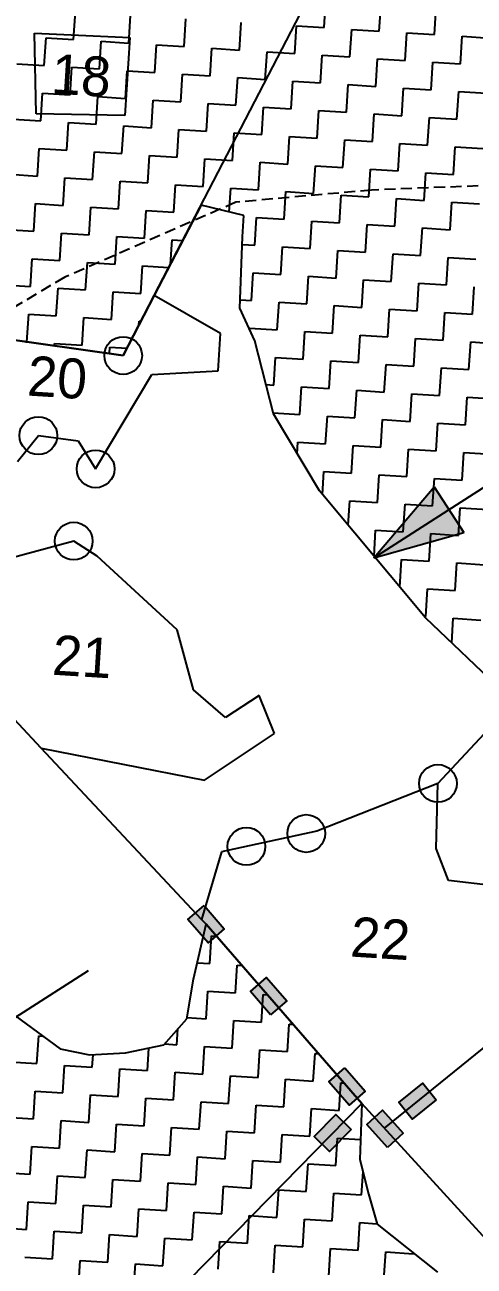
# Model space of a CAD drawing. Header units: metres. Extents: x 283327 to 285518, y 2014808 to 2017186.
# Drawn here: x 284109 to 284312, y 2015815 to 2016377 of the extents above; entities that cross this region are included whole.
import ezdxf
from ezdxf.enums import TextEntityAlignment as Align

# ---------------------------------------------------------------- set-up
doc = ezdxf.new("R2010")
doc.units = ezdxf.units.M
doc.header["$MEASUREMENT"] = 0
doc.linetypes.add('DASHED', pattern=[0.75, 0.5, -0.25])
for name, color, linetype in [('LINE_FOOTPATH', 1, 'DASHED'), ('POLY_HATCH', 12, 'Continuous'), ('POLY_PARCEL', 6, 'Continuous'), ('TEXT_PARCEL', 7, 'Continuous')]:
    doc.layers.add(name, color=color, linetype=linetype)
doc.styles.add('TEXT_MAP', font='', dxfattribs={"height": 2.5})
doc.styles.get('TEXT_MAP').set_extended_font_data('Kruti Dev 050')

msp = doc.modelspace()

# ---------------------------------------------------------------- hatches: boundary and pattern name
h = msp.add_hatch(color=256)
h.paths.add_polyline_path([(284300.67, 2016157.67), (284294.01, 2016168.07), (284266.67, 2016135.88)])
h.paths.add_polyline_path([(284266.67, 2016135.88), (284307.34, 2016147.27), (284300.67, 2016157.67)])
for points in [[(284191.59, 2015961.54), (284198.88, 2015967.87), (284189.73, 2015978.41), (284182.44, 2015972.08)], [(284218.02, 2015945.82), (284210.73, 2015939.49), (284219.88, 2015928.95), (284227.17, 2015935.28)], [(284255.41, 2015888.01), (284262.7, 2015894.34), (284253.55, 2015904.88), (284246.26, 2015898.55)], [(284277.92, 2015889.15), (284283.99, 2015881.64), (284294.85, 2015890.42), (284288.77, 2015897.93)], [(284239.65, 2015873.75), (284246.55, 2015866.99), (284256.32, 2015876.96), (284249.42, 2015883.72)], [(284270.52, 2015885.67), (284263.4, 2015879.16), (284272.82, 2015868.86), (284279.95, 2015875.37)]]:
    msp.add_hatch(color=256).paths.add_polyline_path(points)

# ---------------------------------------------------------------- linework, layer by layer
for points in [[(284266.67, 2016135.88), (284471.53, 2016267.16)], [(284266.67, 2016135.88), (284294.01, 2016168.07)], [(284294.01, 2016168.07), (284307.34, 2016147.27)], [(284266.67, 2016135.88), (284307.34, 2016147.27)], [(283932.61, 2015817.73), (284137.47, 2015949.01)]]:
    msp.add_lwpolyline(points)
for points in [[(284189.73, 2015978.41), (284198.88, 2015967.87), (284191.59, 2015961.54), (284182.44, 2015972.08)], [(284219.88, 2015928.95), (284210.73, 2015939.49), (284218.02, 2015945.82), (284227.17, 2015935.28)], [(284253.55, 2015904.88), (284262.7, 2015894.34), (284255.41, 2015888.01), (284246.26, 2015898.55)], [(284294.85, 2015890.42), (284283.99, 2015881.64), (284277.92, 2015889.15), (284288.77, 2015897.93)], [(284256.32, 2015876.96), (284246.55, 2015866.99), (284239.65, 2015873.75), (284249.42, 2015883.72)], [(284272.82, 2015868.86), (284263.4, 2015879.16), (284270.52, 2015885.67), (284279.95, 2015875.37)]]:
    msp.add_lwpolyline(points, close=True)
for centre in [(284153.12, 2016227.47), (284114.69, 2016191.2), (284140.64, 2016176.13), (284130.74, 2016143.42), (284295.64, 2016033.68), (284236.02, 2016011.01), (284208.95, 2016005.19)]:
    msp.add_circle(centre, 8.54)
at = {"layer": 'LINE_FOOTPATH', "ltscale": 10}
for p, q in [((284358.83, 2016305.96), (284265.65, 2016302.42)), ((284265.65, 2016302.42), (284204.12, 2016296.88)), ((284204.12, 2016296.88), (284126.67, 2016262.95)), ((284126.67, 2016262.95), (284083.64, 2016237.33))]:
    msp.add_line(p, q, dxfattribs=at)
at = {"layer": 'POLY_HATCH', "linetype": 'Continuous'}
for p, q in [((284244.09, 2016375.97), (284244.88, 2016388.48)), ((284130.69, 2016370.54), (284131.48, 2016383.06)), ((284269.11, 2016374.4), (284269.9, 2016386.91)), ((284294.14, 2016372.82), (284294.93, 2016385.33)), ((284155.72, 2016368.97), (284156.5, 2016381.48)), ((284180.74, 2016367.39), (284181.53, 2016379.91)), ((284205.77, 2016365.82), (284206.55, 2016378.33)), ((284230.79, 2016364.25), (284231.58, 2016376.76)), ((284231.58, 2016376.76), (284244.09, 2016375.97)), ((284117.39, 2016358.82), (284118.18, 2016371.33)), ((284118.18, 2016371.33), (284130.69, 2016370.54)), ((284255.82, 2016362.67), (284256.6, 2016375.18)), ((284256.6, 2016375.18), (284269.11, 2016374.4)), ((284280.84, 2016361.1), (284281.63, 2016373.61)), ((284281.63, 2016373.61), (284294.14, 2016372.82)), ((284305.86, 2016359.52), (284306.65, 2016372.04)), ((284306.65, 2016372.04), (284319.16, 2016371.25)), ((284142.42, 2016357.24), (284143.21, 2016369.76)), ((284143.21, 2016369.76), (284155.72, 2016368.97)), ((284167.44, 2016355.67), (284168.23, 2016368.18)), ((284168.23, 2016368.18), (284180.74, 2016367.39)), ((284192.47, 2016354.1), (284193.25, 2016366.61)), ((284193.25, 2016366.61), (284205.77, 2016365.82)), ((284104.88, 2016359.61), (284117.39, 2016358.82)), ((284217.49, 2016352.52), (284218.28, 2016365.03)), ((284218.28, 2016365.03), (284230.79, 2016364.25)), ((284242.52, 2016350.95), (284243.3, 2016363.46)), ((284243.3, 2016363.46), (284255.82, 2016362.67)), ((284267.54, 2016349.37), (284268.33, 2016361.88)), ((284268.33, 2016361.88), (284280.84, 2016361.1)), ((284292.56, 2016347.8), (284293.35, 2016360.31)), ((284293.35, 2016360.31), (284305.86, 2016359.52)), ((284129.12, 2016345.52), (284129.91, 2016358.03)), ((284129.91, 2016358.03), (284142.42, 2016357.24)), ((284154.14, 2016343.94), (284154.93, 2016356.46)), ((284154.93, 2016356.46), (284167.44, 2016355.67)), ((284179.17, 2016342.37), (284179.95, 2016354.88)), ((284179.95, 2016354.88), (284192.47, 2016354.1)), ((284204.19, 2016340.8), (284204.98, 2016353.31)), ((284204.98, 2016353.31), (284217.49, 2016352.52)), ((284229.22, 2016339.22), (284230, 2016351.73)), ((284230, 2016351.73), (284242.52, 2016350.95)), ((284254.24, 2016337.65), (284255.03, 2016350.16)), ((284255.03, 2016350.16), (284267.54, 2016349.37)), ((284279.27, 2016336.07), (284280.05, 2016348.59)), ((284280.05, 2016348.59), (284292.56, 2016347.8)), ((284115.82, 2016333.79), (284116.61, 2016346.31)), ((284116.61, 2016346.31), (284129.12, 2016345.52)), ((284140.84, 2016332.22), (284141.63, 2016344.73)), ((284141.63, 2016344.73), (284154.14, 2016343.94)), ((284165.87, 2016330.65), (284166.66, 2016343.16)), ((284166.66, 2016343.16), (284179.17, 2016342.37)), ((284304.29, 2016334.5), (284305.08, 2016347.01)), ((284305.08, 2016347.01), (284317.59, 2016346.22)), ((284190.89, 2016329.07), (284191.68, 2016341.58)), ((284191.68, 2016341.58), (284204.19, 2016340.8)), ((284215.92, 2016327.5), (284216.7, 2016340.01)), ((284216.7, 2016340.01), (284229.22, 2016339.22)), ((284240.94, 2016325.92), (284241.73, 2016338.43)), ((284241.73, 2016338.43), (284254.24, 2016337.65)), ((284103.31, 2016334.58), (284115.82, 2016333.79)), ((284127.54, 2016320.49), (284128.33, 2016333.01)), ((284128.33, 2016333.01), (284140.84, 2016332.22)), ((284265.97, 2016324.35), (284266.75, 2016336.86)), ((284266.75, 2016336.86), (284279.27, 2016336.07)), ((284290.99, 2016322.77), (284291.78, 2016335.29)), ((284291.78, 2016335.29), (284304.29, 2016334.5)), ((284152.57, 2016318.92), (284153.36, 2016331.43)), ((284153.36, 2016331.43), (284165.87, 2016330.65)), ((284177.59, 2016317.35), (284178.38, 2016329.86)), ((284178.38, 2016329.86), (284190.89, 2016329.07)), ((284202.62, 2016315.77), (284203.4, 2016328.28)), ((284203.4, 2016328.28), (284215.92, 2016327.5)), ((284227.64, 2016314.2), (284228.43, 2016326.71)), ((284228.43, 2016326.71), (284240.94, 2016325.92)), ((284114.24, 2016308.77), (284115.03, 2016321.28)), ((284115.03, 2016321.28), (284127.54, 2016320.49)), ((284252.67, 2016312.62), (284253.45, 2016325.14)), ((284253.45, 2016325.14), (284265.97, 2016324.35)), ((284277.69, 2016311.05), (284278.48, 2016323.56)), ((284278.48, 2016323.56), (284290.99, 2016322.77)), ((284302.72, 2016309.47), (284303.5, 2016321.99)), ((284303.5, 2016321.99), (284316.01, 2016321.2)), ((284139.27, 2016307.2), (284140.06, 2016319.71)), ((284140.06, 2016319.71), (284152.57, 2016318.92)), ((284164.29, 2016305.62), (284165.08, 2016318.13)), ((284165.08, 2016318.13), (284177.59, 2016317.35)), ((284189.32, 2016304.05), (284190.11, 2016316.56)), ((284190.11, 2016316.56), (284202.62, 2016315.77)), ((284214.34, 2016302.47), (284215.13, 2016314.98)), ((284215.13, 2016314.98), (284227.64, 2016314.2)), ((284101.73, 2016309.56), (284114.24, 2016308.77)), ((284239.37, 2016300.9), (284240.15, 2016313.41)), ((284240.15, 2016313.41), (284252.67, 2016312.62)), ((284264.39, 2016299.32), (284265.18, 2016311.84)), ((284265.18, 2016311.84), (284277.69, 2016311.05)), ((284289.42, 2016297.75), (284290.2, 2016310.26)), ((284290.2, 2016310.26), (284302.72, 2016309.47)), ((284125.97, 2016295.47), (284126.76, 2016307.98)), ((284126.76, 2016307.98), (284139.27, 2016307.2)), ((284150.99, 2016293.9), (284151.78, 2016306.41)), ((284151.78, 2016306.41), (284164.29, 2016305.62)), ((284176.02, 2016292.32), (284176.81, 2016304.83)), ((284176.81, 2016304.83), (284189.32, 2016304.05)), ((284201.15, 2016292.42), (284201.83, 2016303.26)), ((284201.83, 2016303.26), (284214.34, 2016302.47)), ((284226.07, 2016289.17), (284226.85, 2016301.69)), ((284226.85, 2016301.69), (284239.37, 2016300.9)), ((284251.09, 2016287.6), (284251.88, 2016300.11)), ((284251.88, 2016300.11), (284264.39, 2016299.32)), ((284276.12, 2016286.02), (284276.9, 2016298.54)), ((284276.9, 2016298.54), (284289.42, 2016297.75)), ((284112.67, 2016283.75), (284113.46, 2016296.26)), ((284113.46, 2016296.26), (284125.97, 2016295.47)), ((284137.69, 2016282.17), (284138.48, 2016294.68)), ((284138.48, 2016294.68), (284150.99, 2016293.9)), ((284162.72, 2016280.6), (284163.51, 2016293.11)), ((284163.51, 2016293.11), (284176.02, 2016292.32)), ((284301.14, 2016284.45), (284301.93, 2016296.96)), ((284301.93, 2016296.96), (284314.44, 2016296.17)), ((284212.77, 2016277.45), (284213.56, 2016289.96)), ((284213.56, 2016289.96), (284226.07, 2016289.17)), ((284237.79, 2016275.87), (284238.58, 2016288.39)), ((284238.58, 2016288.39), (284251.09, 2016287.6)), ((284262.82, 2016274.3), (284263.6, 2016286.81)), ((284263.6, 2016286.81), (284276.12, 2016286.02)), ((284100.16, 2016284.53), (284112.67, 2016283.75)), ((284124.4, 2016270.45), (284125.18, 2016282.96)), ((284125.18, 2016282.96), (284137.69, 2016282.17)), ((284149.42, 2016268.87), (284150.21, 2016281.38)), ((284150.21, 2016281.38), (284162.72, 2016280.6)), ((284287.84, 2016272.72), (284288.63, 2016285.24)), ((284288.63, 2016285.24), (284301.14, 2016284.45)), ((284174.54, 2016268.78), (284175.23, 2016279.81)), ((284175.23, 2016279.81), (284180.1, 2016279.5)), ((284206.98, 2016277.81), (284212.77, 2016277.45)), ((284224.49, 2016264.15), (284225.28, 2016276.66)), ((284225.28, 2016276.66), (284237.79, 2016275.87)), ((284111.1, 2016258.72), (284111.88, 2016271.23)), ((284111.88, 2016271.23), (284124.4, 2016270.45)), ((284136.12, 2016257.15), (284136.91, 2016269.66)), ((284136.91, 2016269.66), (284149.42, 2016268.87)), ((284249.52, 2016262.57), (284250.31, 2016275.09)), ((284250.31, 2016275.09), (284262.82, 2016274.3)), ((284274.54, 2016261), (284275.33, 2016273.51)), ((284275.33, 2016273.51), (284287.84, 2016272.72)), ((284299.57, 2016259.43), (284300.35, 2016271.94)), ((284300.35, 2016271.94), (284312.87, 2016271.15)), ((284161.15, 2016255.57), (284161.93, 2016268.08)), ((284161.93, 2016268.08), (284173.79, 2016267.34)), ((284211.19, 2016252.42), (284211.98, 2016264.94)), ((284211.98, 2016264.94), (284224.49, 2016264.15)), ((284098.58, 2016259.51), (284111.1, 2016258.72)), ((284236.22, 2016250.85), (284237.01, 2016263.36)), ((284237.01, 2016263.36), (284249.52, 2016262.57)), ((284261.24, 2016249.27), (284262.03, 2016261.79)), ((284262.03, 2016261.79), (284274.54, 2016261)), ((284286.27, 2016247.7), (284287.05, 2016260.21)), ((284287.05, 2016260.21), (284299.57, 2016259.43)), ((284311.29, 2016246.13), (284312.08, 2016258.64)), ((284122.82, 2016245.42), (284123.61, 2016257.93)), ((284123.61, 2016257.93), (284136.12, 2016257.15)), ((284147.85, 2016243.85), (284148.63, 2016256.36)), ((284148.63, 2016256.36), (284161.15, 2016255.57)), ((284206.14, 2016252.74), (284211.19, 2016252.42)), ((284222.92, 2016239.12), (284223.71, 2016251.64)), ((284223.71, 2016251.64), (284236.22, 2016250.85)), ((284247.94, 2016237.55), (284248.73, 2016250.06)), ((284248.73, 2016250.06), (284261.24, 2016249.27)), ((284272.97, 2016235.98), (284273.76, 2016248.49)), ((284273.76, 2016248.49), (284286.27, 2016247.7)), ((284109.52, 2016233.7), (284110.31, 2016246.21)), ((284110.31, 2016246.21), (284122.82, 2016245.42)), ((284134.55, 2016232.12), (284135.33, 2016244.63)), ((284135.33, 2016244.63), (284147.85, 2016243.85)), ((284160.24, 2016241.21), (284160.36, 2016243.06)), ((284160.36, 2016243.06), (284161.17, 2016243.01)), ((284297.99, 2016234.4), (284298.78, 2016246.91)), ((284298.78, 2016246.91), (284311.29, 2016246.13)), ((284210.37, 2016239.28), (284210.41, 2016239.91)), ((284210.41, 2016239.91), (284222.92, 2016239.12)), ((284234.64, 2016225.82), (284235.43, 2016238.34)), ((284235.43, 2016238.34), (284247.94, 2016237.55)), ((284259.67, 2016224.25), (284260.46, 2016236.76)), ((284260.46, 2016236.76), (284272.97, 2016235.98)), ((284109, 2016233.73), (284109.52, 2016233.7)), ((284121.97, 2016231.89), (284122.03, 2016232.91)), ((284122.03, 2016232.91), (284134.55, 2016232.12)), ((284146.87, 2016228.36), (284147.06, 2016231.33)), ((284147.06, 2016231.33), (284154.86, 2016230.84)), ((284284.69, 2016222.68), (284285.48, 2016235.19)), ((284285.48, 2016235.19), (284297.99, 2016234.4)), ((284309.72, 2016221.1), (284310.5, 2016233.61)), ((284310.5, 2016233.61), (284323.02, 2016232.83)), ((284221.34, 2016214.1), (284222.13, 2016226.61)), ((284222.13, 2016226.61), (284234.64, 2016225.82)), ((284246.37, 2016212.53), (284247.16, 2016225.04)), ((284247.16, 2016225.04), (284259.67, 2016224.25)), ((284271.39, 2016210.95), (284272.18, 2016223.46)), ((284272.18, 2016223.46), (284284.69, 2016222.68)), ((284296.42, 2016209.38), (284297.21, 2016221.89)), ((284297.21, 2016221.89), (284309.72, 2016221.1)), ((284217.79, 2016214.32), (284221.34, 2016214.1)), ((284233.07, 2016200.8), (284233.86, 2016213.31)), ((284233.86, 2016213.31), (284246.37, 2016212.53)), ((284258.09, 2016199.23), (284258.88, 2016211.74)), ((284258.88, 2016211.74), (284271.39, 2016210.95)), ((284283.12, 2016197.65), (284283.91, 2016210.16)), ((284283.91, 2016210.16), (284296.42, 2016209.38)), ((284308.14, 2016196.08), (284308.93, 2016208.59)), ((284308.93, 2016208.59), (284321.44, 2016207.8)), ((284221.05, 2016201.56), (284233.07, 2016200.8)), ((284244.79, 2016187.5), (284245.58, 2016200.01)), ((284245.58, 2016200.01), (284258.09, 2016199.23)), ((284269.82, 2016185.93), (284270.61, 2016198.44)), ((284270.61, 2016198.44), (284283.12, 2016197.65)), ((284294.84, 2016184.35), (284295.63, 2016196.86)), ((284295.63, 2016196.86), (284308.14, 2016196.08)), ((284231.95, 2016183.01), (284232.28, 2016188.29)), ((284232.28, 2016188.29), (284244.79, 2016187.5)), ((284256.52, 2016174.2), (284257.31, 2016186.71)), ((284257.31, 2016186.71), (284269.82, 2016185.93)), ((284281.54, 2016172.63), (284282.33, 2016185.14)), ((284282.33, 2016185.14), (284294.84, 2016184.35)), ((284306.57, 2016171.05), (284307.36, 2016183.56)), ((284307.36, 2016183.56), (284319.87, 2016182.78)), ((284243.35, 2016164.59), (284244.01, 2016174.99)), ((284244.01, 2016174.99), (284256.52, 2016174.2)), ((284268.25, 2016160.9), (284269.03, 2016173.41)), ((284269.03, 2016173.41), (284281.54, 2016172.63)), ((284293.27, 2016159.33), (284294.06, 2016171.84)), ((284294.06, 2016171.84), (284306.57, 2016171.05)), ((284255.04, 2016150.6), (284255.73, 2016161.69)), ((284255.73, 2016161.69), (284268.25, 2016160.9)), ((284279.97, 2016147.6), (284280.76, 2016160.11)), ((284280.76, 2016160.11), (284293.27, 2016159.33)), ((284304.99, 2016146.03), (284305.78, 2016158.54)), ((284305.78, 2016158.54), (284318.29, 2016157.75)), ((284266.72, 2016136.61), (284267.46, 2016148.39)), ((284267.46, 2016148.39), (284279.97, 2016147.6)), ((284291.7, 2016134.3), (284292.48, 2016146.82)), ((284292.48, 2016146.82), (284304.99, 2016146.03)), ((284278.4, 2016122.63), (284279.18, 2016135.09)), ((284279.18, 2016135.09), (284291.7, 2016134.3)), ((284303.42, 2016121), (284304.21, 2016133.52)), ((284304.21, 2016133.52), (284316.72, 2016132.73)), ((284290.12, 2016109.28), (284290.91, 2016121.79)), ((284290.91, 2016121.79), (284303.42, 2016121)), ((284289.51, 2016109.32), (284290.12, 2016109.28)), ((284301.93, 2016097.32), (284302.63, 2016108.49)), ((284302.63, 2016108.49), (284315.15, 2016107.7)), ((284192.3, 2015952.13), (284193.09, 2015964.64)), ((284193.09, 2015964.64), (284195.42, 2015964.5)), ((284186.64, 2015952.49), (284192.3, 2015952.13)), ((284204.03, 2015938.83), (284204.81, 2015951.34)), ((284204.81, 2015951.34), (284206.95, 2015951.21)), ((284190.73, 2015927.11), (284191.52, 2015939.62)), ((284191.52, 2015939.62), (284204.03, 2015938.83)), ((284215.75, 2015925.53), (284216.54, 2015938.04)), ((284216.54, 2015938.04), (284218.48, 2015937.92)), ((284181.99, 2015927.65), (284190.73, 2015927.11)), ((284177.43, 2015915.38), (284177.88, 2015922.5)), ((284202.45, 2015913.81), (284203.24, 2015926.32)), ((284203.24, 2015926.32), (284215.75, 2015925.53)), ((284227.48, 2015912.23), (284228.26, 2015924.74)), ((284228.26, 2015924.74), (284230.02, 2015924.63)), ((284114.08, 2015906.8), (284114.87, 2015919.32)), ((284114.87, 2015919.32), (284116.8, 2015919.19)), ((284171.95, 2015915.72), (284177.43, 2015915.38)), ((284139.1, 2015905.23), (284139.46, 2015910.83)), ((284164.13, 2015903.65), (284164.77, 2015913.87)), ((284189.15, 2015902.08), (284189.94, 2015914.59)), ((284189.94, 2015914.59), (284202.45, 2015913.81)), ((284214.18, 2015900.51), (284214.97, 2015913.02)), ((284214.97, 2015913.02), (284227.48, 2015912.23)), ((284239.2, 2015898.93), (284239.99, 2015911.44)), ((284239.99, 2015911.44), (284241.55, 2015911.35)), ((284101.57, 2015907.59), (284114.08, 2015906.8)), ((284125.81, 2015893.5), (284126.59, 2015906.02)), ((284126.59, 2015906.02), (284139.1, 2015905.23)), ((284150.83, 2015891.93), (284151.62, 2015904.44)), ((284151.62, 2015904.44), (284164.13, 2015903.65)), ((284175.85, 2015890.36), (284176.64, 2015902.87)), ((284176.64, 2015902.87), (284189.15, 2015902.08)), ((284200.88, 2015888.78), (284201.67, 2015901.29)), ((284201.67, 2015901.29), (284214.18, 2015900.51)), ((284225.9, 2015887.21), (284226.69, 2015899.72)), ((284226.69, 2015899.72), (284239.2, 2015898.93)), ((284112.51, 2015881.78), (284113.29, 2015894.29)), ((284113.29, 2015894.29), (284125.81, 2015893.5)), ((284250.93, 2015885.63), (284251.71, 2015898.14)), ((284251.71, 2015898.14), (284253.09, 2015898.06)), ((284137.53, 2015880.2), (284138.32, 2015892.72)), ((284138.32, 2015892.72), (284150.83, 2015891.93)), ((284162.55, 2015878.63), (284163.34, 2015891.14)), ((284163.34, 2015891.14), (284175.85, 2015890.36)), ((284187.58, 2015877.06), (284188.37, 2015889.57)), ((284188.37, 2015889.57), (284200.88, 2015888.78)), ((284212.6, 2015875.48), (284213.39, 2015887.99)), ((284213.39, 2015887.99), (284225.9, 2015887.21)), ((284099.99, 2015882.57), (284112.51, 2015881.78)), ((284237.63, 2015873.91), (284238.42, 2015886.42)), ((284238.42, 2015886.42), (284250.93, 2015885.63)), ((284124.23, 2015868.48), (284125.02, 2015880.99)), ((284125.02, 2015880.99), (284137.53, 2015880.2)), ((284149.26, 2015866.91), (284150.04, 2015879.42)), ((284150.04, 2015879.42), (284162.55, 2015878.63)), ((284174.28, 2015865.33), (284175.07, 2015877.84)), ((284175.07, 2015877.84), (284187.58, 2015877.06)), ((284199.3, 2015863.76), (284200.09, 2015876.27)), ((284200.09, 2015876.27), (284212.6, 2015875.48)), ((284224.33, 2015862.18), (284225.12, 2015874.69)), ((284225.12, 2015874.69), (284237.63, 2015873.91)), ((284249.35, 2015860.61), (284250.14, 2015873.12)), ((284250.14, 2015873.12), (284260.64, 2015872.46)), ((284110.93, 2015856.75), (284111.72, 2015869.27)), ((284111.72, 2015869.27), (284124.23, 2015868.48)), ((284135.96, 2015855.18), (284136.74, 2015867.69)), ((284136.74, 2015867.69), (284149.26, 2015866.91)), ((284160.98, 2015853.61), (284161.77, 2015866.12)), ((284161.77, 2015866.12), (284174.28, 2015865.33)), ((284186, 2015852.03), (284186.79, 2015864.54)), ((284186.79, 2015864.54), (284199.3, 2015863.76)), ((284211.03, 2015850.46), (284211.82, 2015862.97)), ((284211.82, 2015862.97), (284224.33, 2015862.18)), ((284236.05, 2015848.88), (284236.84, 2015861.4)), ((284236.84, 2015861.4), (284249.35, 2015860.61)), ((284098.42, 2015857.54), (284110.93, 2015856.75)), ((284122.66, 2015843.46), (284123.44, 2015855.97)), ((284123.44, 2015855.97), (284135.96, 2015855.18)), ((284147.68, 2015841.88), (284148.47, 2015854.39)), ((284148.47, 2015854.39), (284160.98, 2015853.61)), ((284261.08, 2015847.31), (284261.73, 2015857.73)), ((284172.71, 2015840.31), (284173.49, 2015852.82)), ((284173.49, 2015852.82), (284186, 2015852.03)), ((284197.73, 2015838.73), (284198.52, 2015851.24)), ((284198.52, 2015851.24), (284211.03, 2015850.46)), ((284222.75, 2015837.16), (284223.54, 2015849.67)), ((284223.54, 2015849.67), (284236.05, 2015848.88)), ((284247.78, 2015835.58), (284248.57, 2015848.1)), ((284248.57, 2015848.1), (284261.08, 2015847.31)), ((284109.36, 2015831.73), (284110.14, 2015844.24)), ((284110.14, 2015844.24), (284122.66, 2015843.46)), ((284134.38, 2015830.16), (284135.17, 2015842.67)), ((284135.17, 2015842.67), (284147.68, 2015841.88)), ((284159.41, 2015828.58), (284160.19, 2015841.09)), ((284160.19, 2015841.09), (284172.71, 2015840.31)), ((284184.43, 2015827.01), (284185.22, 2015839.52)), ((284185.22, 2015839.52), (284197.73, 2015838.73)), ((284209.46, 2015825.43), (284210.24, 2015837.95)), ((284210.24, 2015837.95), (284222.75, 2015837.16)), ((284096.84, 2015832.52), (284109.36, 2015831.73)), ((284234.48, 2015823.86), (284235.27, 2015836.37)), ((284235.27, 2015836.37), (284247.78, 2015835.58)), ((284259.5, 2015822.28), (284260.29, 2015834.8)), ((284260.29, 2015834.8), (284268.05, 2015834.31)), ((284121.08, 2015818.43), (284121.87, 2015830.94)), ((284121.87, 2015830.94), (284134.38, 2015830.16)), ((284146.11, 2015816.86), (284146.89, 2015829.37)), ((284146.89, 2015829.37), (284159.41, 2015828.58)), ((284171.13, 2015815.28), (284171.92, 2015827.79)), ((284171.92, 2015827.79), (284184.43, 2015827.01)), ((284196.16, 2015813.71), (284196.94, 2015826.22)), ((284196.94, 2015826.22), (284209.46, 2015825.43)), ((284221.18, 2015812.13), (284221.97, 2015824.65)), ((284221.97, 2015824.65), (284234.48, 2015823.86)), ((284246.2, 2015810.56), (284246.99, 2015823.07)), ((284246.99, 2015823.07), (284259.5, 2015822.28)), ((284271.23, 2015808.98), (284272.02, 2015821.5)), ((284272.02, 2015821.5), (284284.53, 2015820.71)), ((284284.53, 2015820.71), (284284.55, 2015821.04)), ((284108.57, 2015819.22), (284121.08, 2015818.43)), ((284132.81, 2015805.13), (284133.59, 2015817.64)), ((284133.59, 2015817.64), (284146.11, 2015816.86)), ((284157.83, 2015803.56), (284158.62, 2015816.07)), ((284158.62, 2015816.07), (284171.13, 2015815.28))]:
    msp.add_line(p, q, dxfattribs=at)
at = {"layer": 'POLY_HATCH'}
for p, q in [((284188.41, 2016295.53), (284167.19, 2016254.61)), ((284207.69, 2016290.83), (284188.41, 2016295.53)), ((284207.09, 2016281.3), (284207.69, 2016290.83)), ((284206.01, 2016248.85), (284207.09, 2016281.3)), ((284167.19, 2016254.61), (284153.12, 2016227.47)), ((284212.74, 2016234.08), (284206.01, 2016248.85)), ((284153.12, 2016227.47), (284083.64, 2016237.33)), ((284221.18, 2016201.03), (284212.74, 2016234.08)), ((284241.96, 2016166.25), (284221.18, 2016201.03)), ((284290.02, 2016108.71), (284241.96, 2016166.25)), ((284364.94, 2016037.05), (284290.02, 2016108.71)), ((284184.94, 2015945.07), (284190.66, 2015969.97)), ((284190.66, 2015969.97), (284261.14, 2015888.78)), ((284181.89, 2015927.09), (284184.94, 2015945.07)), ((284098.97, 2015932.31), (284124.58, 2015913.48)), ((284171.58, 2015915.31), (284181.89, 2015927.09)), ((284124.58, 2015913.48), (284137.8, 2015910.74)), ((284137.8, 2015910.74), (284154.13, 2015911.62)), ((284154.13, 2015911.62), (284171.58, 2015915.31)), ((284261.14, 2015888.78), (284260.36, 2015863.34)), ((284260.36, 2015863.34), (284264.17, 2015847.8)), ((284264.17, 2015847.8), (284268.09, 2015834.16)), ((284268.09, 2015834.16), (284295.43, 2015812.36))]:
    msp.add_line(p, q, dxfattribs=at)
at = {"layer": 'POLY_PARCEL'}
for p, q in [((284167.19, 2016254.61), (284316.09, 2016541.76)), ((284112.97, 2016373.53), (284156.12, 2016371.42)), ((284113.72, 2016336.93), (284112.97, 2016373.53)), ((284156.12, 2016371.42), (284153.9, 2016336.23)), ((284153.9, 2016336.23), (284113.72, 2016336.93)), ((284295.64, 2016033.68), (284536.03, 2016291.51)), ((284153.12, 2016227.47), (284167.19, 2016254.61)), ((284197.13, 2016237.45), (284167.19, 2016254.61)), ((284083.64, 2016237.33), (284153.12, 2016227.47)), ((284196.07, 2016220.57), (284197.13, 2016237.45)), ((284166.14, 2016218.95), (284196.07, 2016220.57)), ((284140.64, 2016176.13), (284166.14, 2016218.95)), ((284105.18, 2016179.53), (284114.69, 2016191.2)), ((284114.69, 2016191.2), (284132.67, 2016188.9)), ((284132.67, 2016188.9), (284140.64, 2016176.13)), ((284130.74, 2016143.42), (284085.57, 2016131.18)), ((284141.29, 2016136.66), (284130.74, 2016143.42)), ((284177.59, 2016103.31), (284141.29, 2016136.66)), ((284185.02, 2016076.04), (284177.59, 2016103.31)), ((284115.91, 2016049.65), (284088.29, 2016079.09)), ((284199.47, 2016063.56), (284185.02, 2016076.04)), ((284214.73, 2016073.56), (284199.47, 2016063.56)), ((284221.7, 2016056.35), (284214.73, 2016073.56)), ((284189.89, 2016035.2), (284221.7, 2016056.35)), ((284115.91, 2016049.65), (284189.89, 2016035.2)), ((284188.63, 2015972.14), (284115.91, 2016049.65)), ((284295.64, 2016033.68), (284240.8, 2016012.04)), ((284294.88, 2016004.28), (284295.64, 2016033.68)), ((284240.8, 2016012.04), (284197.65, 2016002.76)), ((284197.65, 2016002.76), (284188.63, 2015972.14)), ((284300.51, 2015989.74), (284294.88, 2016004.28)), ((284321.1, 2015987.36), (284300.51, 2015989.74)), ((284190.66, 2015969.97), (284188.63, 2015972.14)), ((284261.14, 2015888.78), (284190.66, 2015969.97)), ((284339.87, 2015933.05), (284271.35, 2015877.62)), ((284092.29, 2015716.39), (284261.14, 2015888.78)), ((284324.08, 2015819.97), (284261.14, 2015888.78))]:
    msp.add_line(p, q, dxfattribs=at)

# ---------------------------------------------------------------- texts
at = {"layer": 'TEXT_PARCEL', "style": 'TEXT_MAP'}
for s, p in [('18', (284134.15, 2016354.34)), ('20', (284123.31, 2016217.55)), ('21', (284134.59, 2016091.26)), ('22', (284269.65, 2015963.63))]:
    msp.add_text(s, height=18.053, rotation=356.4002, dxfattribs=at).set_placement(p, align=Align.MIDDLE)

doc.saveas('drawing.dxf')
